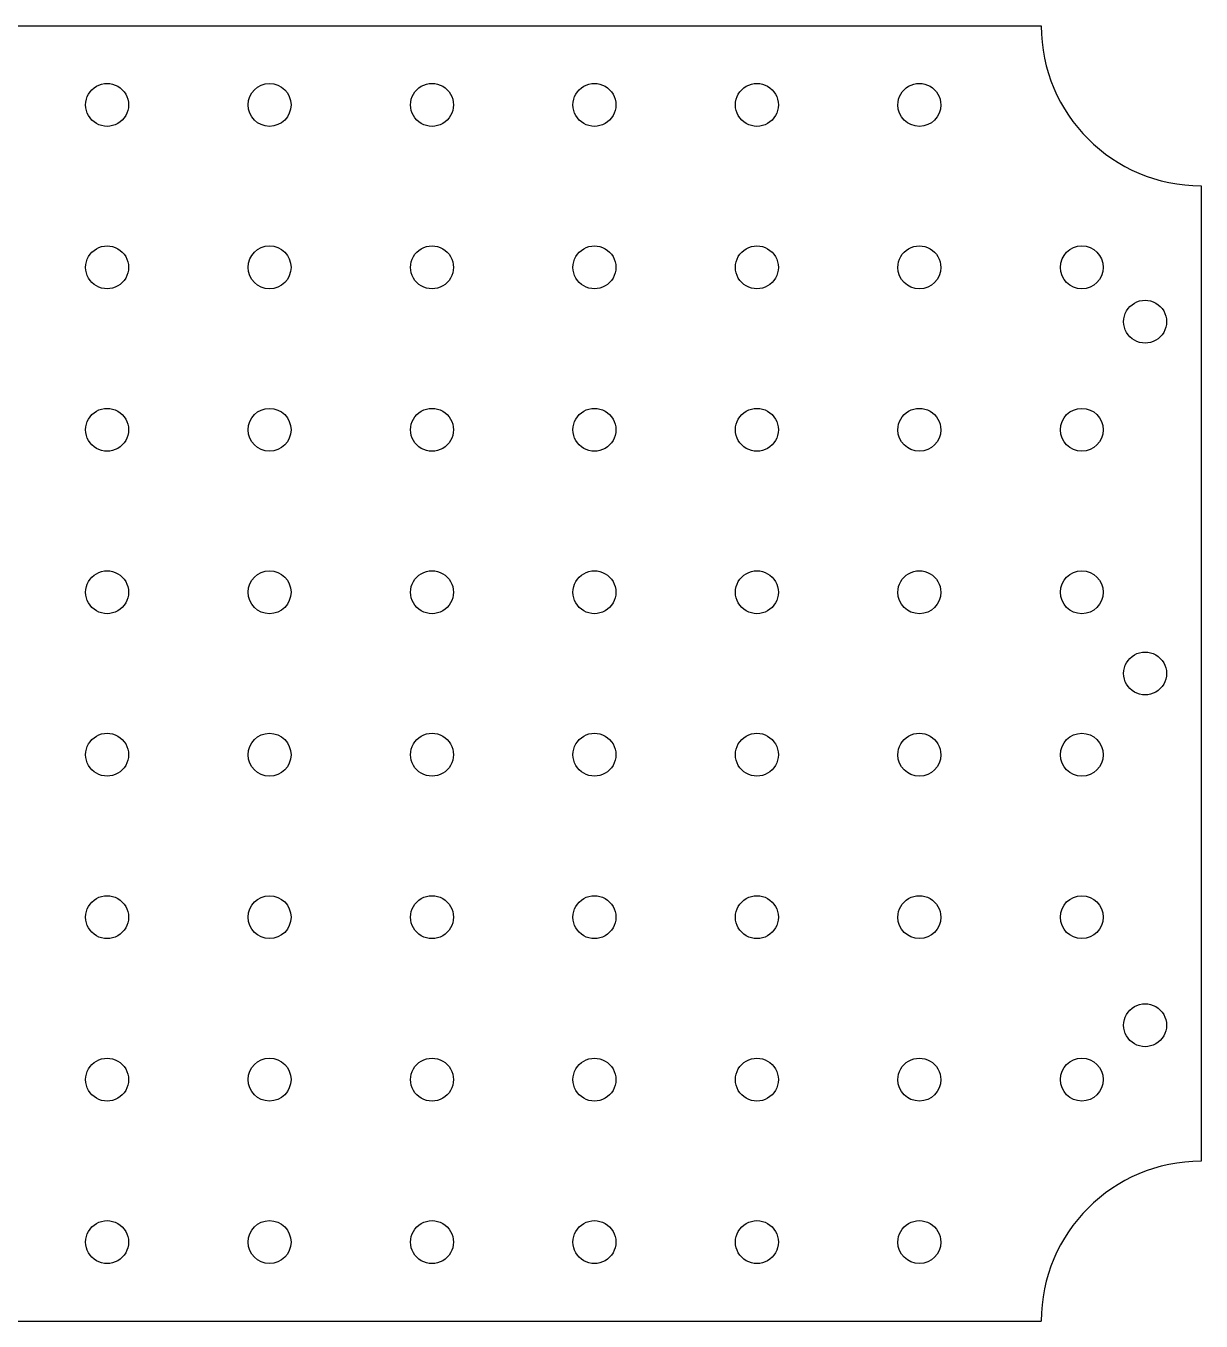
# Model space of a CAD drawing. Extents: x 2 to 149, y -83 to -2.
# Drawn here: x 75.2 to 148.7, y -83 to -2 of the extents above; entities that cross this region are included whole.
import ezdxf

# ---------------------------------------------------------------- set-up
doc = ezdxf.new("R2010")
doc.units = 0
doc.layers.get('0').update_dxf_attribs({"linetype": 'CONTINUOUS'})

msp = doc.modelspace()

# ---------------------------------------------------------------- linework, layer by layer
at = {"color": 7}
for p, q in [((11.718557, -1.991679), (138.718433, -1.991679)), ((81.63946, -6.930704), (81.63946, -6.930704)), ((91.799451, -6.930704), (91.799451, -6.930704)), ((101.959441, -6.930704), (101.959441, -6.930704)), ((112.119431, -6.930704), (112.119431, -6.930704)), ((122.279422, -6.930704), (122.279422, -6.930704)), ((132.439412, -6.930704), (132.439412, -6.930704)), ((148.718404, -11.99165), (148.718404, -72.989694)), ((81.63946, -17.090693), (81.63946, -17.090693)), ((91.799451, -17.090693), (91.799451, -17.090693)), ((101.959441, -17.090693), (101.959441, -17.090693)), ((112.119431, -17.090693), (112.119431, -17.090693)), ((122.279422, -17.090693), (122.279422, -17.090693)), ((132.439412, -17.090693), (132.439412, -17.090693)), ((142.599402, -17.090693), (142.599402, -17.090693)), ((146.559259, -20.490482), (146.559259, -20.490482)), ((81.63946, -27.250685), (81.63946, -27.250685)), ((91.799451, -27.250685), (91.799451, -27.250685)), ((101.959441, -27.250685), (101.959441, -27.250685)), ((112.119431, -27.250685), (112.119431, -27.250685)), ((122.279422, -27.250685), (122.279422, -27.250685)), ((132.439412, -27.250685), (132.439412, -27.250685)), ((142.599402, -27.250685), (142.599402, -27.250685)), ((81.63946, -37.410675), (81.63946, -37.410675)), ((91.799451, -37.410675), (91.799451, -37.410675)), ((101.959441, -37.410675), (101.959441, -37.410675)), ((112.119431, -37.410675), (112.119431, -37.410675)), ((122.279422, -37.410675), (122.279422, -37.410675)), ((132.439412, -37.410675), (132.439412, -37.410675)), ((142.599402, -37.410675), (142.599402, -37.410675)), ((146.559259, -42.490668), (146.559259, -42.490668)), ((81.63946, -47.570663), (81.63946, -47.570663)), ((91.799451, -47.570663), (91.799451, -47.570663)), ((101.959441, -47.570663), (101.959441, -47.570663)), ((112.119431, -47.570663), (112.119431, -47.570663)), ((122.279422, -47.570663), (122.279422, -47.570663)), ((132.439412, -47.570663), (132.439412, -47.570663)), ((142.599402, -47.570663), (142.599402, -47.570663)), ((81.63946, -57.730653), (81.63946, -57.730653)), ((91.799451, -57.730653), (91.799451, -57.730653)), ((101.959441, -57.730653), (101.959441, -57.730653)), ((112.119431, -57.730653), (112.119431, -57.730653)), ((122.279422, -57.730653), (122.279422, -57.730653)), ((132.439412, -57.730653), (132.439412, -57.730653)), ((142.599402, -57.730653), (142.599402, -57.730653)), ((146.559259, -64.489587), (146.559259, -64.489587)), ((81.63946, -67.890644), (81.63946, -67.890644)), ((91.799451, -67.890644), (91.799451, -67.890644)), ((101.959441, -67.890644), (101.959441, -67.890644)), ((112.119431, -67.890644), (112.119431, -67.890644)), ((122.279422, -67.890644), (122.279422, -67.890644)), ((132.439412, -67.890644), (132.439412, -67.890644)), ((142.599402, -67.890644), (142.599402, -67.890644)), ((81.63946, -78.050634), (81.63946, -78.050634)), ((91.799451, -78.050634), (91.799451, -78.050634)), ((101.959441, -78.050634), (101.959441, -78.050634)), ((112.119431, -78.050634), (112.119431, -78.050634)), ((122.279422, -78.050634), (122.279422, -78.050634)), ((132.439412, -78.050634), (132.439412, -78.050634)), ((11.718557, -82.989665), (138.718433, -82.989665))]:
    msp.add_line(p, q, dxfattribs=at)
for points in [[(138.718433, -1.99173), (138.718475, -7.514535), (143.195598, -11.991636), (148.718404, -11.99165)], [(79.626101, -5.768292), (80.041392, -5.528524), (80.55305, -5.528524), (80.968341, -5.768292)], [(89.114972, -6.930704), (89.114972, -6.189407), (89.715913, -5.588466), (90.457211, -5.588466)], [(90.457211, -5.588466), (91.198509, -5.588466), (91.79945, -6.189407), (91.799451, -6.930704)], [(99.946082, -5.768292), (100.361372, -5.528524), (100.873031, -5.528524), (101.288321, -5.768292)], [(110.106072, -5.768292), (110.521363, -5.528524), (111.033021, -5.528524), (111.448312, -5.768292)], [(120.266063, -5.768292), (120.681353, -5.528524), (121.193012, -5.528524), (121.608302, -5.768292)], [(130.426053, -5.768292), (130.841343, -5.528524), (131.353002, -5.528524), (131.768292, -5.768292)], [(78.954982, -6.930704), (78.954982, -6.451169), (79.210811, -6.00806), (79.626101, -5.768292)], [(80.968341, -5.768292), (81.383631, -6.00806), (81.63946, -6.451169), (81.63946, -6.930704)], [(99.274962, -6.930704), (99.274962, -6.451169), (99.530792, -6.00806), (99.946082, -5.768292)], [(101.288321, -5.768292), (101.703612, -6.00806), (101.959441, -6.451169), (101.959441, -6.930704)], [(109.434953, -6.930704), (109.434953, -6.451169), (109.690782, -6.00806), (110.106072, -5.768292)], [(111.448312, -5.768292), (111.863602, -6.00806), (112.119431, -6.451169), (112.119431, -6.930704)], [(119.594943, -6.930704), (119.594943, -6.451169), (119.850772, -6.00806), (120.266063, -5.768292)], [(121.608302, -5.768292), (122.023592, -6.00806), (122.279422, -6.451169), (122.279422, -6.930704)], [(129.754934, -6.930704), (129.754934, -6.451169), (130.010763, -6.00806), (130.426053, -5.768292)], [(131.768292, -5.768292), (132.183583, -6.00806), (132.439412, -6.451169), (132.439412, -6.930704)], [(79.626101, -8.093117), (79.210811, -7.853349), (78.954982, -7.41024), (78.954982, -6.930704)], [(81.63946, -6.930704), (81.63946, -7.41024), (81.383631, -7.853349), (80.968341, -8.093117)], [(90.457211, -8.272943), (89.715913, -8.272943), (89.114972, -7.672002), (89.114972, -6.930704)], [(91.799451, -6.930704), (91.79945, -7.672002), (91.198509, -8.272943), (90.457211, -8.272943)], [(99.946082, -8.093117), (99.530792, -7.853349), (99.274962, -7.41024), (99.274962, -6.930704)], [(101.959441, -6.930704), (101.959441, -7.41024), (101.703612, -7.853349), (101.288321, -8.093117)], [(110.106072, -8.093117), (109.690782, -7.853349), (109.434953, -7.41024), (109.434953, -6.930704)], [(112.119431, -6.930704), (112.119431, -7.41024), (111.863602, -7.853349), (111.448312, -8.093117)], [(120.266063, -8.093117), (119.850772, -7.853349), (119.594943, -7.41024), (119.594943, -6.930704)], [(122.279422, -6.930704), (122.279422, -7.41024), (122.023592, -7.853349), (121.608302, -8.093117)], [(131.097173, -8.272943), (130.355875, -8.272943), (129.754934, -7.672002), (129.754934, -6.930704)], [(132.439412, -6.930704), (132.439412, -7.672002), (131.838471, -8.272943), (131.097173, -8.272943)], [(80.968341, -8.093117), (80.55305, -8.332885), (80.041392, -8.332885), (79.626101, -8.093117)], [(101.288321, -8.093117), (100.873031, -8.332885), (100.361372, -8.332885), (99.946082, -8.093117)], [(111.448312, -8.093117), (111.033021, -8.332885), (110.521363, -8.332885), (110.106072, -8.093117)], [(121.608302, -8.093117), (121.193012, -8.332885), (120.681353, -8.332885), (120.266063, -8.093117)], [(78.954982, -17.090693), (78.954982, -16.611158), (79.210811, -16.168049), (79.626101, -15.928281)], [(79.626101, -15.928281), (80.041392, -15.688513), (80.55305, -15.688513), (80.968341, -15.928281)], [(80.968341, -15.928281), (81.383631, -16.168049), (81.63946, -16.611158), (81.63946, -17.090693)], [(89.114972, -17.090693), (89.114972, -16.349396), (89.715913, -15.748455), (90.457211, -15.748455)], [(90.457211, -15.748455), (91.198509, -15.748455), (91.79945, -16.349396), (91.799451, -17.090693)], [(99.274962, -17.090693), (99.274962, -16.611158), (99.530792, -16.168049), (99.946082, -15.928281)], [(99.946082, -15.928281), (100.361372, -15.688513), (100.873031, -15.688513), (101.288321, -15.928281)], [(101.288321, -15.928281), (101.703612, -16.168049), (101.959441, -16.611158), (101.959441, -17.090693)], [(109.434953, -17.090693), (109.434953, -16.611158), (109.690782, -16.168049), (110.106072, -15.928281)], [(110.106072, -15.928281), (110.521363, -15.688513), (111.033021, -15.688513), (111.448312, -15.928281)], [(111.448312, -15.928281), (111.863602, -16.168049), (112.119431, -16.611158), (112.119431, -17.090693)], [(119.594943, -17.090693), (119.594943, -16.611158), (119.850772, -16.168049), (120.266063, -15.928281)], [(120.266063, -15.928281), (120.681353, -15.688513), (121.193012, -15.688513), (121.608302, -15.928281)], [(121.608302, -15.928281), (122.023592, -16.168049), (122.279422, -16.611158), (122.279422, -17.090693)], [(129.754934, -17.090693), (129.754934, -16.611158), (130.010763, -16.168049), (130.426053, -15.928281)], [(130.426053, -15.928281), (130.841343, -15.688513), (131.353002, -15.688513), (131.768292, -15.928281)], [(131.768292, -15.928281), (132.183583, -16.168049), (132.439412, -16.611158), (132.439412, -17.090693)], [(139.914924, -17.090693), (139.914924, -16.349396), (140.515865, -15.748455), (141.257163, -15.748455)], [(141.257163, -15.748455), (141.998461, -15.748455), (142.599402, -16.349396), (142.599402, -17.090693)], [(79.626101, -18.253106), (79.210811, -18.013338), (78.954982, -17.570229), (78.954982, -17.090693)], [(81.63946, -17.090693), (81.63946, -17.570229), (81.383631, -18.013338), (80.968341, -18.253106)], [(90.457211, -18.432932), (89.715913, -18.432932), (89.114972, -17.831991), (89.114972, -17.090693)], [(91.799451, -17.090693), (91.79945, -17.831991), (91.198509, -18.432932), (90.457211, -18.432932)], [(99.946082, -18.253106), (99.530792, -18.013338), (99.274962, -17.570229), (99.274962, -17.090693)], [(101.959441, -17.090693), (101.959441, -17.570229), (101.703612, -18.013338), (101.288321, -18.253106)], [(110.106072, -18.253106), (109.690782, -18.013338), (109.434953, -17.570229), (109.434953, -17.090693)], [(112.119431, -17.090693), (112.119431, -17.570229), (111.863602, -18.013338), (111.448312, -18.253106)], [(120.266063, -18.253106), (119.850772, -18.013338), (119.594943, -17.570229), (119.594943, -17.090693)], [(122.279422, -17.090693), (122.279422, -17.570229), (122.023592, -18.013338), (121.608302, -18.253106)], [(131.097173, -18.432932), (130.355875, -18.432932), (129.754934, -17.831991), (129.754934, -17.090693)], [(132.439412, -17.090693), (132.439412, -17.831991), (131.838471, -18.432932), (131.097173, -18.432932)], [(141.257163, -18.432932), (140.515865, -18.432932), (139.914924, -17.831991), (139.914924, -17.090693)], [(142.599402, -17.090693), (142.599402, -17.831991), (141.998461, -18.432932), (141.257163, -18.432932)], [(80.968341, -18.253106), (80.55305, -18.492874), (80.041392, -18.492874), (79.626101, -18.253106)], [(101.288321, -18.253106), (100.873031, -18.492874), (100.361372, -18.492874), (99.946082, -18.253106)], [(111.448312, -18.253106), (111.033021, -18.492874), (110.521363, -18.492874), (110.106072, -18.253106)], [(121.608302, -18.253106), (121.193012, -18.492874), (120.681353, -18.492874), (120.266063, -18.253106)], [(143.87478, -20.490482), (143.87478, -20.010946), (144.13061, -19.567837), (144.5459, -19.328069)], [(144.5459, -19.328069), (144.96119, -19.088301), (145.472849, -19.088301), (145.888139, -19.328069)], [(145.888139, -19.328069), (146.303429, -19.567837), (146.559259, -20.010946), (146.559259, -20.490482)], [(144.5459, -21.652894), (144.13061, -21.413126), (143.87478, -20.970017), (143.87478, -20.490482)], [(146.559259, -20.490482), (146.559259, -20.970017), (146.303429, -21.413126), (145.888139, -21.652894)], [(145.888139, -21.652894), (145.472849, -21.892662), (144.96119, -21.892662), (144.5459, -21.652894)], [(79.626101, -26.088272), (80.041392, -25.848504), (80.55305, -25.848504), (80.968341, -26.088272)], [(89.114972, -27.250685), (89.114972, -26.509387), (89.715913, -25.908447), (90.457211, -25.908447)], [(90.457211, -25.908447), (91.198509, -25.908447), (91.79945, -26.509387), (91.799451, -27.250685)], [(99.946082, -26.088272), (100.361372, -25.848504), (100.873031, -25.848504), (101.288321, -26.088272)], [(110.106072, -26.088272), (110.521363, -25.848504), (111.033021, -25.848504), (111.448312, -26.088272)], [(120.266063, -26.088272), (120.681353, -25.848504), (121.193012, -25.848504), (121.608302, -26.088272)], [(130.426053, -26.088272), (130.841343, -25.848504), (131.353002, -25.848504), (131.768292, -26.088272)], [(139.914924, -27.250685), (139.914924, -26.509387), (140.515865, -25.908447), (141.257163, -25.908447)], [(141.257163, -25.908447), (141.998461, -25.908447), (142.599402, -26.509387), (142.599402, -27.250685)], [(78.954982, -27.250685), (78.954982, -26.771149), (79.210811, -26.32804), (79.626101, -26.088272)], [(80.968341, -26.088272), (81.383631, -26.32804), (81.63946, -26.771149), (81.63946, -27.250685)], [(99.274962, -27.250685), (99.274962, -26.771149), (99.530792, -26.32804), (99.946082, -26.088272)], [(101.288321, -26.088272), (101.703612, -26.32804), (101.959441, -26.771149), (101.959441, -27.250685)], [(109.434953, -27.250685), (109.434953, -26.771149), (109.690782, -26.32804), (110.106072, -26.088272)], [(111.448312, -26.088272), (111.863602, -26.32804), (112.119431, -26.771149), (112.119431, -27.250685)], [(119.594943, -27.250685), (119.594943, -26.771149), (119.850772, -26.32804), (120.266063, -26.088272)], [(121.608302, -26.088272), (122.023592, -26.32804), (122.279422, -26.771149), (122.279422, -27.250685)], [(129.754934, -27.250685), (129.754934, -26.771149), (130.010763, -26.32804), (130.426053, -26.088272)], [(131.768292, -26.088272), (132.183583, -26.32804), (132.439412, -26.771149), (132.439412, -27.250685)], [(79.626101, -28.413098), (79.210811, -28.17333), (78.954982, -27.730221), (78.954982, -27.250685)], [(81.63946, -27.250685), (81.63946, -27.730221), (81.383631, -28.17333), (80.968341, -28.413098)], [(90.457211, -28.592923), (89.715913, -28.592923), (89.114972, -27.991983), (89.114972, -27.250685)], [(91.799451, -27.250685), (91.79945, -27.991983), (91.198509, -28.592923), (90.457211, -28.592923)], [(99.946082, -28.413098), (99.530792, -28.17333), (99.274962, -27.730221), (99.274962, -27.250685)], [(101.959441, -27.250685), (101.959441, -27.730221), (101.703612, -28.17333), (101.288321, -28.413098)], [(110.106072, -28.413098), (109.690782, -28.17333), (109.434953, -27.730221), (109.434953, -27.250685)], [(112.119431, -27.250685), (112.119431, -27.730221), (111.863602, -28.17333), (111.448312, -28.413098)], [(120.266063, -28.413098), (119.850772, -28.17333), (119.594943, -27.730221), (119.594943, -27.250685)], [(122.279422, -27.250685), (122.279422, -27.730221), (122.023592, -28.17333), (121.608302, -28.413098)], [(131.097173, -28.592923), (130.355875, -28.592923), (129.754934, -27.991983), (129.754934, -27.250685)], [(132.439412, -27.250685), (132.439412, -27.991983), (131.838471, -28.592923), (131.097173, -28.592923)], [(141.257163, -28.592923), (140.515865, -28.592923), (139.914924, -27.991983), (139.914924, -27.250685)], [(142.599402, -27.250685), (142.599402, -27.991983), (141.998461, -28.592923), (141.257163, -28.592923)], [(80.968341, -28.413098), (80.55305, -28.652865), (80.041392, -28.652865), (79.626101, -28.413098)], [(101.288321, -28.413098), (100.873031, -28.652865), (100.361372, -28.652865), (99.946082, -28.413098)], [(111.448312, -28.413098), (111.033021, -28.652865), (110.521363, -28.652865), (110.106072, -28.413098)], [(121.608302, -28.413098), (121.193012, -28.652865), (120.681353, -28.652865), (120.266063, -28.413098)], [(78.954982, -37.410675), (78.954982, -36.93114), (79.210811, -36.48803), (79.626101, -36.248263)], [(79.626101, -36.248263), (80.041392, -36.008495), (80.55305, -36.008495), (80.968341, -36.248263)], [(80.968341, -36.248263), (81.383631, -36.48803), (81.63946, -36.93114), (81.63946, -37.410675)], [(89.114972, -37.410675), (89.114972, -36.669377), (89.715913, -36.068437), (90.457211, -36.068437)], [(90.457211, -36.068437), (91.198509, -36.068437), (91.79945, -36.669377), (91.799451, -37.410675)], [(99.274962, -37.410675), (99.274962, -36.93114), (99.530792, -36.48803), (99.946082, -36.248263)], [(99.946082, -36.248263), (100.361372, -36.008495), (100.873031, -36.008495), (101.288321, -36.248263)], [(101.288321, -36.248263), (101.703612, -36.48803), (101.959441, -36.93114), (101.959441, -37.410675)], [(109.434953, -37.410675), (109.434953, -36.93114), (109.690782, -36.48803), (110.106072, -36.248263)], [(110.106072, -36.248263), (110.521363, -36.008495), (111.033021, -36.008495), (111.448312, -36.248263)], [(111.448312, -36.248263), (111.863602, -36.48803), (112.119431, -36.93114), (112.119431, -37.410675)], [(119.594943, -37.410675), (119.594943, -36.93114), (119.850772, -36.48803), (120.266063, -36.248263)], [(120.266063, -36.248263), (120.681353, -36.008495), (121.193012, -36.008495), (121.608302, -36.248263)], [(121.608302, -36.248263), (122.023592, -36.48803), (122.279422, -36.93114), (122.279422, -37.410675)], [(129.754934, -37.410675), (129.754934, -36.93114), (130.010763, -36.48803), (130.426053, -36.248263)], [(130.426053, -36.248263), (130.841343, -36.008495), (131.353002, -36.008495), (131.768292, -36.248263)], [(131.768292, -36.248263), (132.183583, -36.48803), (132.439412, -36.93114), (132.439412, -37.410675)], [(139.914924, -37.410675), (139.914924, -36.669377), (140.515865, -36.068437), (141.257163, -36.068437)], [(141.257163, -36.068437), (141.998461, -36.068437), (142.599402, -36.669377), (142.599402, -37.410675)], [(79.626101, -38.573088), (79.210811, -38.33332), (78.954982, -37.890211), (78.954982, -37.410675)], [(81.63946, -37.410675), (81.63946, -37.890211), (81.383631, -38.33332), (80.968341, -38.573088)], [(90.457211, -38.752914), (89.715913, -38.752914), (89.114972, -38.151973), (89.114972, -37.410675)], [(91.799451, -37.410675), (91.79945, -38.151973), (91.198509, -38.752914), (90.457211, -38.752914)], [(99.946082, -38.573088), (99.530792, -38.33332), (99.274962, -37.890211), (99.274962, -37.410675)], [(101.959441, -37.410675), (101.959441, -37.890211), (101.703612, -38.33332), (101.288321, -38.573088)], [(110.106072, -38.573088), (109.690782, -38.33332), (109.434953, -37.890211), (109.434953, -37.410675)], [(112.119431, -37.410675), (112.119431, -37.890211), (111.863602, -38.33332), (111.448312, -38.573088)], [(120.266063, -38.573088), (119.850772, -38.33332), (119.594943, -37.890211), (119.594943, -37.410675)], [(122.279422, -37.410675), (122.279422, -37.890211), (122.023592, -38.33332), (121.608302, -38.573088)], [(131.097173, -38.752914), (130.355875, -38.752914), (129.754934, -38.151973), (129.754934, -37.410675)], [(132.439412, -37.410675), (132.439412, -38.151973), (131.838471, -38.752914), (131.097173, -38.752914)], [(141.257163, -38.752914), (140.515865, -38.752914), (139.914924, -38.151973), (139.914924, -37.410675)], [(142.599402, -37.410675), (142.599402, -38.151973), (141.998461, -38.752914), (141.257163, -38.752914)], [(80.968341, -38.573088), (80.55305, -38.812856), (80.041392, -38.812856), (79.626101, -38.573088)], [(101.288321, -38.573088), (100.873031, -38.812856), (100.361372, -38.812856), (99.946082, -38.573088)], [(111.448312, -38.573088), (111.033021, -38.812856), (110.521363, -38.812856), (110.106072, -38.573088)], [(121.608302, -38.573088), (121.193012, -38.812856), (120.681353, -38.812856), (120.266063, -38.573088)], [(144.5459, -41.328255), (144.96119, -41.088487), (145.472849, -41.088487), (145.888139, -41.328255)], [(143.87478, -42.490668), (143.87478, -42.011132), (144.13061, -41.568023), (144.5459, -41.328255)], [(145.888139, -41.328255), (146.303429, -41.568023), (146.559259, -42.011132), (146.559259, -42.490668)], [(144.5459, -43.653081), (144.13061, -43.413313), (143.87478, -42.970204), (143.87478, -42.490668)], [(146.559259, -42.490668), (146.559259, -42.970204), (146.303429, -43.413313), (145.888139, -43.653081)], [(145.888139, -43.653081), (145.472849, -43.892848), (144.96119, -43.892848), (144.5459, -43.653081)], [(79.626101, -46.40825), (80.041392, -46.168483), (80.55305, -46.168483), (80.968341, -46.40825)], [(99.946082, -46.40825), (100.361372, -46.168483), (100.873031, -46.168483), (101.288321, -46.40825)], [(110.106072, -46.40825), (110.521363, -46.168483), (111.033021, -46.168483), (111.448312, -46.40825)], [(120.266063, -46.40825), (120.681353, -46.168483), (121.193012, -46.168483), (121.608302, -46.40825)], [(130.426053, -46.40825), (130.841343, -46.168483), (131.353002, -46.168483), (131.768292, -46.40825)], [(78.954982, -47.570663), (78.954982, -47.091127), (79.210811, -46.648018), (79.626101, -46.40825)], [(80.968341, -46.40825), (81.383631, -46.648018), (81.63946, -47.091127), (81.63946, -47.570663)], [(89.114972, -47.570663), (89.114972, -46.829365), (89.715913, -46.228425), (90.457211, -46.228425)], [(90.457211, -46.228425), (91.198509, -46.228425), (91.79945, -46.829365), (91.799451, -47.570663)], [(99.274962, -47.570663), (99.274962, -47.091127), (99.530792, -46.648018), (99.946082, -46.40825)], [(101.288321, -46.40825), (101.703612, -46.648018), (101.959441, -47.091127), (101.959441, -47.570663)], [(109.434953, -47.570663), (109.434953, -47.091127), (109.690782, -46.648018), (110.106072, -46.40825)], [(111.448312, -46.40825), (111.863602, -46.648018), (112.119431, -47.091127), (112.119431, -47.570663)], [(119.594943, -47.570663), (119.594943, -47.091127), (119.850772, -46.648018), (120.266063, -46.40825)], [(121.608302, -46.40825), (122.023592, -46.648018), (122.279422, -47.091127), (122.279422, -47.570663)], [(129.754934, -47.570663), (129.754934, -47.091127), (130.010763, -46.648018), (130.426053, -46.40825)], [(131.768292, -46.40825), (132.183583, -46.648018), (132.439412, -47.091127), (132.439412, -47.570663)], [(139.914924, -47.570663), (139.914924, -46.829365), (140.515865, -46.228425), (141.257163, -46.228425)], [(141.257163, -46.228425), (141.998461, -46.228425), (142.599402, -46.829365), (142.599402, -47.570663)], [(79.626101, -48.733076), (79.210811, -48.493308), (78.954982, -48.050199), (78.954982, -47.570663)], [(81.63946, -47.570663), (81.63946, -48.050199), (81.383631, -48.493308), (80.968341, -48.733076)], [(90.457211, -48.912901), (89.715913, -48.912901), (89.114972, -48.311961), (89.114972, -47.570663)], [(91.799451, -47.570663), (91.79945, -48.311961), (91.198509, -48.912901), (90.457211, -48.912901)], [(99.946082, -48.733076), (99.530792, -48.493308), (99.274962, -48.050199), (99.274962, -47.570663)], [(101.959441, -47.570663), (101.959441, -48.050199), (101.703612, -48.493308), (101.288321, -48.733076)], [(110.106072, -48.733076), (109.690782, -48.493308), (109.434953, -48.050199), (109.434953, -47.570663)], [(112.119431, -47.570663), (112.119431, -48.050199), (111.863602, -48.493308), (111.448312, -48.733076)], [(120.266063, -48.733076), (119.850772, -48.493308), (119.594943, -48.050199), (119.594943, -47.570663)], [(122.279422, -47.570663), (122.279422, -48.050199), (122.023592, -48.493308), (121.608302, -48.733076)], [(131.097173, -48.912901), (130.355875, -48.912901), (129.754934, -48.311961), (129.754934, -47.570663)], [(132.439412, -47.570663), (132.439412, -48.311961), (131.838471, -48.912901), (131.097173, -48.912901)], [(141.257163, -48.912901), (140.515865, -48.912901), (139.914924, -48.311961), (139.914924, -47.570663)], [(142.599402, -47.570663), (142.599402, -48.311961), (141.998461, -48.912901), (141.257163, -48.912901)], [(80.968341, -48.733076), (80.55305, -48.972844), (80.041392, -48.972844), (79.626101, -48.733076)], [(101.288321, -48.733076), (100.873031, -48.972844), (100.361372, -48.972844), (99.946082, -48.733076)], [(111.448312, -48.733076), (111.033021, -48.972844), (110.521363, -48.972844), (110.106072, -48.733076)], [(121.608302, -48.733076), (121.193012, -48.972844), (120.681353, -48.972844), (120.266063, -48.733076)], [(78.954982, -57.730653), (78.954982, -57.251118), (79.210811, -56.808009), (79.626101, -56.568241)], [(79.626101, -56.568241), (80.041392, -56.328473), (80.55305, -56.328473), (80.968341, -56.568241)], [(80.968341, -56.568241), (81.383631, -56.808009), (81.63946, -57.251118), (81.63946, -57.730653)], [(89.114972, -57.730653), (89.114972, -56.989356), (89.715913, -56.388415), (90.457211, -56.388415)], [(90.457211, -56.388415), (91.198509, -56.388415), (91.79945, -56.989356), (91.799451, -57.730653)], [(99.274962, -57.730653), (99.274962, -57.251118), (99.530792, -56.808009), (99.946082, -56.568241)], [(99.946082, -56.568241), (100.361372, -56.328473), (100.873031, -56.328473), (101.288321, -56.568241)], [(101.288321, -56.568241), (101.703612, -56.808009), (101.959441, -57.251118), (101.959441, -57.730653)], [(109.434953, -57.730653), (109.434953, -57.251118), (109.690782, -56.808009), (110.106072, -56.568241)], [(110.106072, -56.568241), (110.521363, -56.328473), (111.033021, -56.328473), (111.448312, -56.568241)], [(111.448312, -56.568241), (111.863602, -56.808009), (112.119431, -57.251118), (112.119431, -57.730653)], [(119.594943, -57.730653), (119.594943, -57.251118), (119.850772, -56.808009), (120.266063, -56.568241)], [(120.266063, -56.568241), (120.681353, -56.328473), (121.193012, -56.328473), (121.608302, -56.568241)], [(121.608302, -56.568241), (122.023592, -56.808009), (122.279422, -57.251118), (122.279422, -57.730653)], [(129.754934, -57.730653), (129.754934, -57.251118), (130.010763, -56.808009), (130.426053, -56.568241)], [(130.426053, -56.568241), (130.841343, -56.328473), (131.353002, -56.328473), (131.768292, -56.568241)], [(131.768292, -56.568241), (132.183583, -56.808009), (132.439412, -57.251118), (132.439412, -57.730653)], [(139.914924, -57.730653), (139.914924, -56.989356), (140.515865, -56.388415), (141.257163, -56.388415)], [(141.257163, -56.388415), (141.998461, -56.388415), (142.599402, -56.989356), (142.599402, -57.730653)], [(79.626101, -58.893066), (79.210811, -58.653298), (78.954982, -58.210189), (78.954982, -57.730653)], [(81.63946, -57.730653), (81.63946, -58.210189), (81.383631, -58.653298), (80.968341, -58.893066)], [(90.457211, -59.072892), (89.715913, -59.072892), (89.114972, -58.471951), (89.114972, -57.730653)], [(91.799451, -57.730653), (91.79945, -58.471951), (91.198509, -59.072892), (90.457211, -59.072892)], [(99.946082, -58.893066), (99.530792, -58.653298), (99.274962, -58.210189), (99.274962, -57.730653)], [(101.959441, -57.730653), (101.959441, -58.210189), (101.703612, -58.653298), (101.288321, -58.893066)], [(110.106072, -58.893066), (109.690782, -58.653298), (109.434953, -58.210189), (109.434953, -57.730653)], [(112.119431, -57.730653), (112.119431, -58.210189), (111.863602, -58.653298), (111.448312, -58.893066)], [(120.266063, -58.893066), (119.850772, -58.653298), (119.594943, -58.210189), (119.594943, -57.730653)], [(122.279422, -57.730653), (122.279422, -58.210189), (122.023592, -58.653298), (121.608302, -58.893066)], [(131.097173, -59.072892), (130.355875, -59.072892), (129.754934, -58.471951), (129.754934, -57.730653)], [(132.439412, -57.730653), (132.439412, -58.471951), (131.838471, -59.072892), (131.097173, -59.072892)], [(141.257163, -59.072892), (140.515865, -59.072892), (139.914924, -58.471951), (139.914924, -57.730653)], [(142.599402, -57.730653), (142.599402, -58.471951), (141.998461, -59.072892), (141.257163, -59.072892)], [(80.968341, -58.893066), (80.55305, -59.132834), (80.041392, -59.132834), (79.626101, -58.893066)], [(101.288321, -58.893066), (100.873031, -59.132834), (100.361372, -59.132834), (99.946082, -58.893066)], [(111.448312, -58.893066), (111.033021, -59.132834), (110.521363, -59.132834), (110.106072, -58.893066)], [(121.608302, -58.893066), (121.193012, -59.132834), (120.681353, -59.132834), (120.266063, -58.893066)], [(144.5459, -63.327174), (144.96119, -63.087407), (145.472849, -63.087407), (145.888139, -63.327174)], [(143.87478, -64.489587), (143.87478, -64.010051), (144.13061, -63.566942), (144.5459, -63.327174)], [(145.888139, -63.327174), (146.303429, -63.566942), (146.559259, -64.010051), (146.559259, -64.489587)], [(144.5459, -65.652), (144.13061, -65.412232), (143.87478, -64.969123), (143.87478, -64.489587)], [(146.559259, -64.489587), (146.559259, -64.969123), (146.303429, -65.412232), (145.888139, -65.652)], [(145.888139, -65.652), (145.472849, -65.891768), (144.96119, -65.891768), (144.5459, -65.652)], [(78.954982, -67.890644), (78.954982, -67.411108), (79.210811, -66.967999), (79.626101, -66.728231)], [(79.626101, -66.728231), (80.041392, -66.488463), (80.55305, -66.488463), (80.968341, -66.728231)], [(80.968341, -66.728231), (81.383631, -66.967999), (81.63946, -67.411108), (81.63946, -67.890644)], [(89.114972, -67.890644), (89.114972, -67.149346), (89.715913, -66.548406), (90.457211, -66.548406)], [(90.457211, -66.548406), (91.198509, -66.548406), (91.79945, -67.149346), (91.799451, -67.890644)], [(99.274962, -67.890644), (99.274962, -67.411108), (99.530792, -66.967999), (99.946082, -66.728231)], [(99.946082, -66.728231), (100.361372, -66.488463), (100.873031, -66.488463), (101.288321, -66.728231)], [(101.288321, -66.728231), (101.703612, -66.967999), (101.959441, -67.411108), (101.959441, -67.890644)], [(109.434953, -67.890644), (109.434953, -67.411108), (109.690782, -66.967999), (110.106072, -66.728231)], [(110.106072, -66.728231), (110.521363, -66.488463), (111.033021, -66.488463), (111.448312, -66.728231)], [(111.448312, -66.728231), (111.863602, -66.967999), (112.119431, -67.411108), (112.119431, -67.890644)], [(119.594943, -67.890644), (119.594943, -67.411108), (119.850772, -66.967999), (120.266063, -66.728231)], [(120.266063, -66.728231), (120.681353, -66.488463), (121.193012, -66.488463), (121.608302, -66.728231)], [(121.608302, -66.728231), (122.023592, -66.967999), (122.279422, -67.411108), (122.279422, -67.890644)], [(129.754934, -67.890644), (129.754934, -67.411108), (130.010763, -66.967999), (130.426053, -66.728231)], [(130.426053, -66.728231), (130.841343, -66.488463), (131.353002, -66.488463), (131.768292, -66.728231)], [(131.768292, -66.728231), (132.183583, -66.967999), (132.439412, -67.411108), (132.439412, -67.890644)], [(139.914924, -67.890644), (139.914924, -67.149346), (140.515865, -66.548406), (141.257163, -66.548406)], [(141.257163, -66.548406), (141.998461, -66.548406), (142.599402, -67.149346), (142.599402, -67.890644)], [(79.626101, -69.053057), (79.210811, -68.813289), (78.954982, -68.37018), (78.954982, -67.890644)], [(81.63946, -67.890644), (81.63946, -68.37018), (81.383631, -68.813289), (80.968341, -69.053057)], [(90.457211, -69.232882), (89.715913, -69.232882), (89.114972, -68.631942), (89.114972, -67.890644)], [(91.799451, -67.890644), (91.79945, -68.631942), (91.198509, -69.232882), (90.457211, -69.232882)], [(99.946082, -69.053057), (99.530792, -68.813289), (99.274962, -68.37018), (99.274962, -67.890644)], [(101.959441, -67.890644), (101.959441, -68.37018), (101.703612, -68.813289), (101.288321, -69.053057)], [(110.106072, -69.053057), (109.690782, -68.813289), (109.434953, -68.37018), (109.434953, -67.890644)], [(112.119431, -67.890644), (112.119431, -68.37018), (111.863602, -68.813289), (111.448312, -69.053057)], [(120.266063, -69.053057), (119.850772, -68.813289), (119.594943, -68.37018), (119.594943, -67.890644)], [(122.279422, -67.890644), (122.279422, -68.37018), (122.023592, -68.813289), (121.608302, -69.053057)], [(131.097173, -69.232882), (130.355875, -69.232882), (129.754934, -68.631942), (129.754934, -67.890644)], [(132.439412, -67.890644), (132.439412, -68.631942), (131.838471, -69.232882), (131.097173, -69.232882)], [(141.257163, -69.232882), (140.515865, -69.232882), (139.914924, -68.631942), (139.914924, -67.890644)], [(142.599402, -67.890644), (142.599402, -68.631942), (141.998461, -69.232882), (141.257163, -69.232882)], [(80.968341, -69.053057), (80.55305, -69.292824), (80.041392, -69.292824), (79.626101, -69.053057)], [(101.288321, -69.053057), (100.873031, -69.292824), (100.361372, -69.292824), (99.946082, -69.053057)], [(111.448312, -69.053057), (111.033021, -69.292824), (110.521363, -69.292824), (110.106072, -69.053057)], [(121.608302, -69.053057), (121.193012, -69.292824), (120.681353, -69.292824), (120.266063, -69.053057)], [(148.718404, -72.991726), (143.195578, -72.99174), (138.718447, -77.468871), (138.718433, -82.991697)], [(78.954982, -78.050634), (78.954982, -77.571099), (79.210811, -77.127989), (79.626101, -76.888222)], [(79.626101, -76.888222), (80.041392, -76.648454), (80.55305, -76.648454), (80.968341, -76.888222)], [(80.968341, -76.888222), (81.383631, -77.127989), (81.63946, -77.571099), (81.63946, -78.050634)], [(89.114972, -78.050634), (89.114972, -77.309336), (89.715913, -76.708396), (90.457211, -76.708396)], [(90.457211, -76.708396), (91.198509, -76.708396), (91.79945, -77.309336), (91.799451, -78.050634)], [(99.274962, -78.050634), (99.274962, -77.571099), (99.530792, -77.127989), (99.946082, -76.888222)], [(99.946082, -76.888222), (100.361372, -76.648454), (100.873031, -76.648454), (101.288321, -76.888222)], [(101.288321, -76.888222), (101.703612, -77.127989), (101.959441, -77.571099), (101.959441, -78.050634)], [(109.434953, -78.050634), (109.434953, -77.571099), (109.690782, -77.127989), (110.106072, -76.888222)], [(110.106072, -76.888222), (110.521363, -76.648454), (111.033021, -76.648454), (111.448312, -76.888222)], [(111.448312, -76.888222), (111.863602, -77.127989), (112.119431, -77.571099), (112.119431, -78.050634)], [(119.594943, -78.050634), (119.594943, -77.571099), (119.850772, -77.127989), (120.266063, -76.888222)], [(120.266063, -76.888222), (120.681353, -76.648454), (121.193012, -76.648454), (121.608302, -76.888222)], [(121.608302, -76.888222), (122.023592, -77.127989), (122.279422, -77.571099), (122.279422, -78.050634)], [(129.754934, -78.050634), (129.754934, -77.571099), (130.010763, -77.127989), (130.426053, -76.888222)], [(130.426053, -76.888222), (130.841343, -76.648454), (131.353002, -76.648454), (131.768292, -76.888222)], [(131.768292, -76.888222), (132.183583, -77.127989), (132.439412, -77.571099), (132.439412, -78.050634)], [(79.626101, -79.213047), (79.210811, -78.973279), (78.954982, -78.53017), (78.954982, -78.050634)], [(81.63946, -78.050634), (81.63946, -78.53017), (81.383631, -78.973279), (80.968341, -79.213047)], [(90.457211, -79.392873), (89.715913, -79.392873), (89.114972, -78.791932), (89.114972, -78.050634)], [(91.799451, -78.050634), (91.79945, -78.791932), (91.198509, -79.392873), (90.457211, -79.392873)], [(99.946082, -79.213047), (99.530792, -78.973279), (99.274962, -78.53017), (99.274962, -78.050634)], [(101.959441, -78.050634), (101.959441, -78.53017), (101.703612, -78.973279), (101.288321, -79.213047)], [(110.106072, -79.213047), (109.690782, -78.973279), (109.434953, -78.53017), (109.434953, -78.050634)], [(112.119431, -78.050634), (112.119431, -78.53017), (111.863602, -78.973279), (111.448312, -79.213047)], [(120.266063, -79.213047), (119.850772, -78.973279), (119.594943, -78.53017), (119.594943, -78.050634)], [(122.279422, -78.050634), (122.279422, -78.53017), (122.023592, -78.973279), (121.608302, -79.213047)], [(131.097173, -79.392873), (130.355875, -79.392873), (129.754934, -78.791932), (129.754934, -78.050634)], [(132.439412, -78.050634), (132.439412, -78.791932), (131.838471, -79.392873), (131.097173, -79.392873)], [(80.968341, -79.213047), (80.55305, -79.452815), (80.041392, -79.452815), (79.626101, -79.213047)], [(101.288321, -79.213047), (100.873031, -79.452815), (100.361372, -79.452815), (99.946082, -79.213047)], [(111.448312, -79.213047), (111.033021, -79.452815), (110.521363, -79.452815), (110.106072, -79.213047)], [(121.608302, -79.213047), (121.193012, -79.452815), (120.681353, -79.452815), (120.266063, -79.213047)]]:
    msp.add_open_spline(points, degree=3, dxfattribs=at)

doc.saveas('drawing.dxf')
